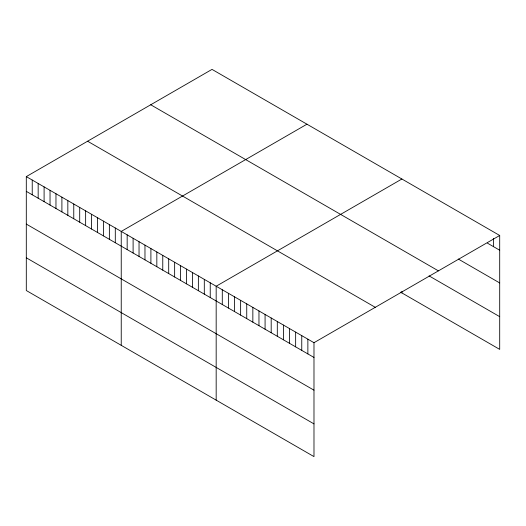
<?xml version="1.0" encoding="UTF-8"?>
<svg xmlns="http://www.w3.org/2000/svg" width="526" height="526" viewBox="0 0 526 526"><rect width="100%" height="100%" fill="white"/><g stroke="black" fill="none" stroke-linecap="round" stroke-linejoin="round"><path stroke-width="0.79" d="M26.3 176.611L313.983 342.702L313.983 456.614L26.3 290.523L26.3 176.611L212.017 69.386L499.7 235.477L499.7 349.389L400.569 292.16M306.954 124.195L121.236 231.42L121.236 345.332M401.89 179.004L216.173 286.229L216.173 400.141M313.983 342.702L499.7 235.477M487.47 243.17L499.7 250.225M458.264 259.029L499.7 282.949M150.732 104.773L438.414 270.864M429.058 275.88L499.7 316.665M87.586 141.224L375.268 307.315M26.3 191.352L313.983 357.45M26.3 224.083L313.983 390.174M26.3 257.799L313.983 423.89M493.585 238.502L493.585 246.694M401.89 291.286L401.89 292.923M307.868 339.171L307.868 353.919M301.76 335.641L301.76 350.388M295.645 332.11L295.645 346.858M289.53 328.586L289.53 343.333M283.415 325.055L283.415 339.803M277.307 321.524L277.307 336.272M271.192 317.993L271.192 332.741M265.078 314.463L265.078 329.21M258.963 310.938L258.963 325.686M252.848 307.408L252.848 322.155M246.74 303.877L246.74 318.625M240.625 300.346L240.625 315.094M234.511 296.815L234.511 311.563M228.396 293.291L228.396 308.039M222.288 289.76L222.288 304.508M210.236 282.804L210.236 297.552M204.305 279.378L204.305 294.126M198.368 275.953L198.368 290.7M192.437 272.527L192.437 287.275M186.506 269.102L186.506 283.849M180.569 265.676L180.569 280.424M174.639 262.25L174.639 276.998M168.701 258.825L168.701 273.573M162.771 255.399L162.771 270.147M156.833 251.974L156.833 266.721M150.903 248.548L150.903 263.296M144.972 245.123L144.972 259.87M139.035 241.697L139.035 256.445M133.104 238.271L133.104 253.019M127.167 234.846L127.167 249.594M115.299 227.995L115.299 242.742M109.369 224.569L109.369 239.317M103.438 221.144L103.438 235.891M97.501 217.718L97.501 232.466M91.57 214.292L91.57 229.04M85.633 210.867L85.633 225.615M79.702 207.441L79.702 222.189M73.765 204.016L73.765 218.763M67.834 200.59L67.834 215.338M61.904 197.165L61.904 211.912M55.966 193.739L55.966 208.487M50.036 190.313L50.036 205.061M44.099 186.888L44.099 201.636M38.168 183.462L38.168 198.21M32.231 180.037L32.231 194.778"/></g></svg>
